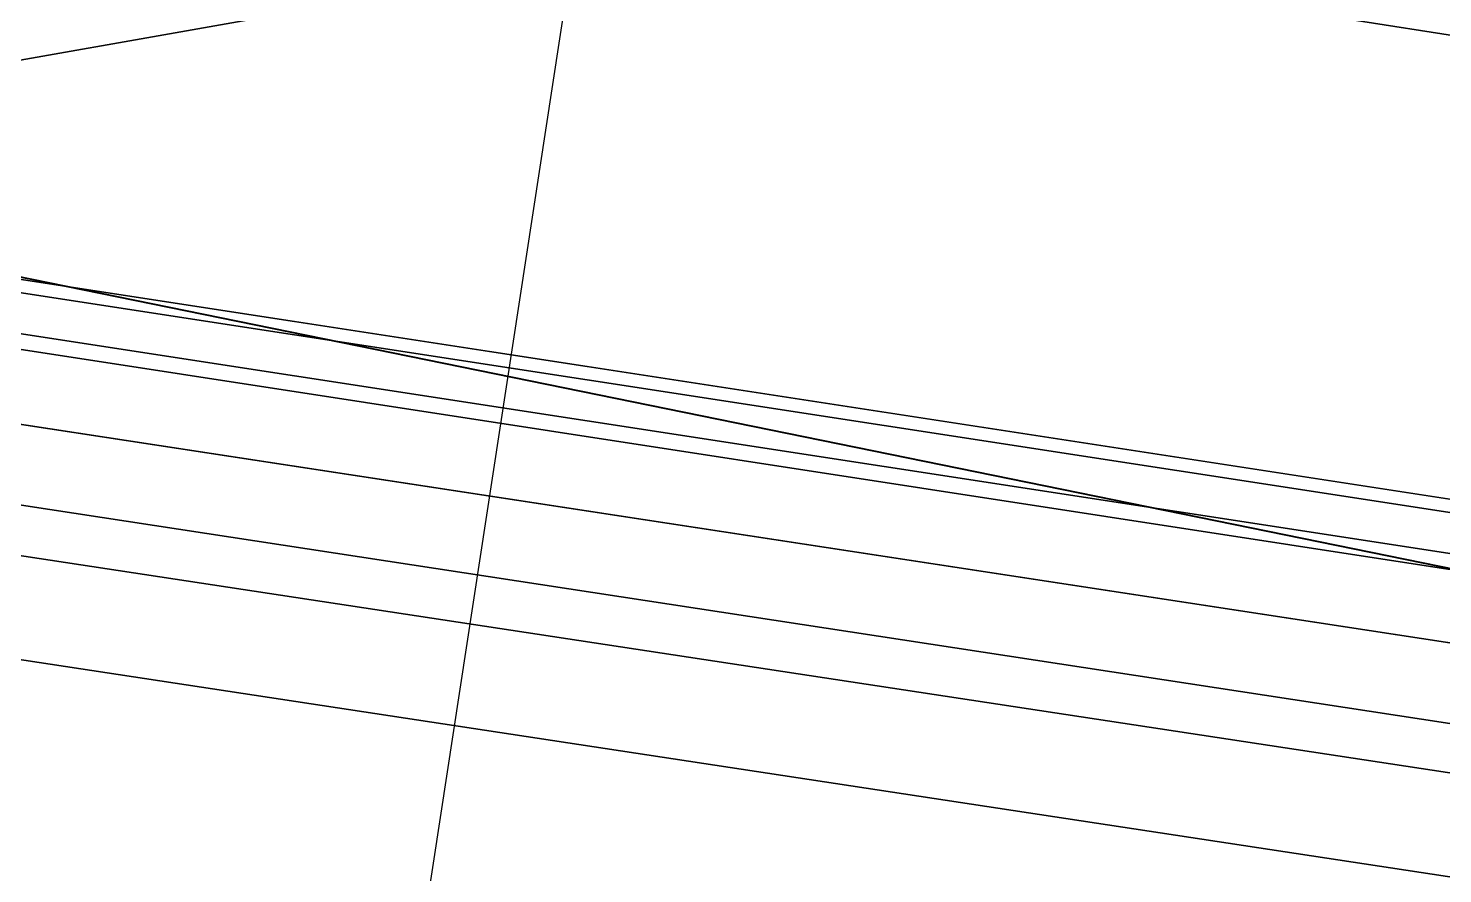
# Model space of a CAD drawing. Header units: metres. Extents: x 503497 to 504361, y 6966567 to 6966857.
# Drawn here: x 504125.6534 to 504125.8314, y 6966708.9097 to 6966709.016 of the extents above; entities that cross this region are included whole.
import ezdxf

# ---------------------------------------------------------------- set-up
doc = ezdxf.new("R2010")
doc.units = ezdxf.units.M

msp = doc.modelspace()

# ---------------------------------------------------------------- linework, layer by layer
at = {"layer": 'SHADOW_APPROVED_20260111T072000'}
for points in [[(504124.9683, 6966704.1079), (504125.9354, 6966710.4181), (504052.7616, 6966725.3221), (504051.7945, 6966719.0119), (504124.9683, 6966704.1079)], [(504170.0047, 6966700.3561), (504169.7774, 6966699.9974), (504096.6036, 6966714.9014), (504096.8309, 6966715.2601), (504170.0047, 6966700.3561)], [(504169.7774, 6966699.9974), (504169.5259, 6966699.8139), (504096.3521, 6966714.7179), (504096.6036, 6966714.9014), (504169.7774, 6966699.9974)]]:
    msp.add_lwpolyline(points, close=True, dxfattribs=at)
msp.add_lwpolyline([(504124.6436, 6966689.8311), (504125.6223, 6966696.1052), (504122.7613, 6966696.5515), (504123.3955, 6966700.6171), (504123.6735, 6966701.1907), (504124.1841, 6966701.6081), (504124.6865, 6966701.7525), (504126.4679, 6966701.5261), (504126.6349, 6966702.5968), (504125.8564, 6966702.7697), (504125.4218, 6966703.0603), (504125.0625, 6966703.6133), (504124.9683, 6966704.1079), (504125.9354, 6966710.4181), (504127.8093, 6966710.1258), (504128.3574, 6966713.6393), (504140.8554, 6966711.6898), (504140.8554, 6966711.6898), (504140.7719, 6966711.1544), (504144.1851, 6966710.622), (504144.5661, 6966713.0647), (504153.1826, 6966711.7206), (504152.9477, 6966710.2148), (504167.8718, 6966707.8869)], dxfattribs=at)
at = {"layer": 'SHADOW_APPROVED_20260114T072400'}
msp.add_lwpolyline([(504124.9683, 6966704.1079), (504125.9354, 6966710.4181), (504053.927, 6966724.0568), (504052.9599, 6966717.7466), (504124.9683, 6966704.1079)], close=True, dxfattribs=at)
msp.add_lwpolyline([(504124.6436, 6966689.8311), (504125.6223, 6966696.1052), (504122.7613, 6966696.5515), (504123.3955, 6966700.6171), (504123.6735, 6966701.1907), (504124.1841, 6966701.6081), (504124.6865, 6966701.7525), (504126.4679, 6966701.5261), (504126.6349, 6966702.5968), (504125.8564, 6966702.7697), (504125.4218, 6966703.0603), (504125.0625, 6966703.6133), (504124.9683, 6966704.1079), (504125.9354, 6966710.4181), (504127.8093, 6966710.1258), (504128.3574, 6966713.6393), (504140.8554, 6966711.6898), (504140.8554, 6966711.6898), (504140.7719, 6966711.1544), (504144.1851, 6966710.622), (504144.5661, 6966713.0647), (504153.1826, 6966711.7206), (504152.9477, 6966710.2148), (504167.8718, 6966707.8869)], dxfattribs=at)
at = {"layer": 'SHADOW_APPROVED_20260122T071500'}
msp.add_lwpolyline([(504124.9683, 6966704.1079), (504125.9354, 6966710.4181), (504043.3689, 6966725.1862), (504042.4018, 6966718.876), (504124.9683, 6966704.1079)], close=True, dxfattribs=at)
msp.add_lwpolyline([(504124.6436, 6966689.8311), (504125.6223, 6966696.1052), (504122.7613, 6966696.5515), (504123.3955, 6966700.6171), (504123.6735, 6966701.1907), (504124.1841, 6966701.6081), (504124.6865, 6966701.7525), (504126.4679, 6966701.5261), (504126.6349, 6966702.5968), (504125.8564, 6966702.7697), (504125.4218, 6966703.0603), (504125.0625, 6966703.6133), (504124.9683, 6966704.1079), (504125.9354, 6966710.4181), (504127.8093, 6966710.1258), (504128.3574, 6966713.6393), (504140.8554, 6966711.6898), (504140.8554, 6966711.6898), (504140.7719, 6966711.1544), (504144.1851, 6966710.622), (504144.5661, 6966713.0647), (504153.1826, 6966711.7206), (504152.9477, 6966710.2148), (504167.8718, 6966707.8869)], dxfattribs=at)
at = {"layer": 'SHADOW_APPROVED_20260124T072500'}
for points in [[(504124.9683, 6966704.1079), (504125.9354, 6966710.4181), (504049.6923, 6966722.1331), (504048.7252, 6966715.8229), (504124.9683, 6966704.1079)], [(504142.7149, 6966706.3611), (504141.9137, 6966701.2247), (504056.8096, 6966714.3012), (504057.6108, 6966719.4376), (504142.7149, 6966706.3611)], [(504145.7767, 6966705.8835), (504142.7149, 6966706.3611), (504057.6108, 6966719.4376), (504060.6726, 6966718.96), (504145.7767, 6966705.8835)], [(504142.7149, 6966706.3611), (504142.7149, 6966706.3611), (504057.6108, 6966719.4376), (504057.6108, 6966719.4376), (504142.7149, 6966706.3611)], [(504144.9755, 6966700.7471), (504145.7767, 6966705.8835), (504060.6726, 6966718.96), (504059.8714, 6966713.8236), (504144.9755, 6966700.7471)]]:
    msp.add_lwpolyline(points, close=True, dxfattribs=at)
msp.add_lwpolyline([(504124.6436, 6966689.8311), (504125.6223, 6966696.1052), (504122.7613, 6966696.5515), (504123.3955, 6966700.6171), (504123.6735, 6966701.1907), (504124.1841, 6966701.6081), (504124.6865, 6966701.7525), (504126.4679, 6966701.5261), (504126.6349, 6966702.5968), (504125.8564, 6966702.7697), (504125.4218, 6966703.0603), (504125.0625, 6966703.6133), (504124.9683, 6966704.1079), (504125.9354, 6966710.4181), (504127.8093, 6966710.1258), (504128.3574, 6966713.6393), (504140.8554, 6966711.6898), (504140.8554, 6966711.6898), (504140.7719, 6966711.1544), (504144.1851, 6966710.622), (504144.5661, 6966713.0647), (504153.1826, 6966711.7206), (504152.9477, 6966710.2148), (504167.8718, 6966707.8869)], dxfattribs=at)
at = {"layer": 'SHADOW_APPROVED_20260126T071100'}
msp.add_lwpolyline([(504124.9683, 6966704.1079), (504125.9354, 6966710.4181), (504037.5103, 6966725.4639), (504036.5432, 6966719.1537), (504124.9683, 6966704.1079)], close=True, dxfattribs=at)
msp.add_lwpolyline([(504124.6436, 6966689.8311), (504125.6223, 6966696.1052), (504122.7613, 6966696.5515), (504123.3955, 6966700.6171), (504123.6735, 6966701.1907), (504124.1841, 6966701.6081), (504124.6865, 6966701.7525), (504126.4679, 6966701.5261), (504126.6349, 6966702.5968), (504125.8564, 6966702.7697), (504125.4218, 6966703.0603), (504125.0625, 6966703.6133), (504124.9683, 6966704.1079), (504125.9354, 6966710.4181), (504127.8093, 6966710.1258), (504128.3574, 6966713.6393), (504140.8554, 6966711.6898), (504140.8554, 6966711.6898), (504140.7719, 6966711.1544), (504144.1851, 6966710.622), (504144.5661, 6966713.0647), (504153.1826, 6966711.7206), (504152.9477, 6966710.2148), (504167.8718, 6966707.8869)], dxfattribs=at)
at = {"layer": 'SHADOW_APPROVED_20260127T071900'}
for points in [[(504124.9683, 6966704.1079), (504125.9354, 6966710.4181), (504043.5925, 6966722.9107), (504042.6254, 6966716.6005), (504124.9683, 6966704.1079)], [(504142.7149, 6966706.3611), (504141.9137, 6966701.2247), (504050.0009, 6966715.1692), (504050.8021, 6966720.3056), (504142.7149, 6966706.3611)], [(504145.7767, 6966705.8835), (504142.7149, 6966706.3611), (504050.8021, 6966720.3056), (504053.8639, 6966719.828), (504145.7767, 6966705.8835)], [(504142.7149, 6966706.3611), (504142.7149, 6966706.3611), (504050.8021, 6966720.3056), (504050.8021, 6966720.3056), (504142.7149, 6966706.3611)], [(504144.9755, 6966700.7471), (504145.7767, 6966705.8835), (504053.8639, 6966719.828), (504053.0627, 6966714.6916), (504144.9755, 6966700.7471)]]:
    msp.add_lwpolyline(points, close=True, dxfattribs=at)
msp.add_lwpolyline([(504124.6436, 6966689.8311), (504125.6223, 6966696.1052), (504122.7613, 6966696.5515), (504123.3955, 6966700.6171), (504123.6735, 6966701.1907), (504124.1841, 6966701.6081), (504124.6865, 6966701.7525), (504126.4679, 6966701.5261), (504126.6349, 6966702.5968), (504125.8564, 6966702.7697), (504125.4218, 6966703.0603), (504125.0625, 6966703.6133), (504124.9683, 6966704.1079), (504125.9354, 6966710.4181), (504127.8093, 6966710.1258), (504128.3574, 6966713.6393), (504140.8554, 6966711.6898), (504140.8554, 6966711.6898), (504140.7719, 6966711.1544), (504144.1851, 6966710.622), (504144.5661, 6966713.0647), (504153.1826, 6966711.7206), (504152.9477, 6966710.2148), (504167.8718, 6966707.8869)], dxfattribs=at)
at = {"layer": 'SHADOW_APPROVED_20260129T071100'}
for points in [[(504124.9683, 6966704.1079), (504125.9354, 6966710.4181), (504035.4897, 6966724.6369), (504034.5226, 6966718.3267), (504124.9683, 6966704.1079)], [(504142.7149, 6966706.3611), (504141.9137, 6966701.2247), (504040.9564, 6966717.096), (504041.7576, 6966722.2324), (504142.7149, 6966706.3611)], [(504145.7767, 6966705.8835), (504142.7149, 6966706.3611), (504041.7576, 6966722.2324), (504044.8194, 6966721.7548), (504145.7767, 6966705.8835)], [(504142.7149, 6966706.3611), (504142.7149, 6966706.3611), (504041.7576, 6966722.2324), (504041.7576, 6966722.2324), (504142.7149, 6966706.3611)]]:
    msp.add_lwpolyline(points, close=True, dxfattribs=at)
msp.add_lwpolyline([(504124.6436, 6966689.8311), (504125.6223, 6966696.1052), (504122.7613, 6966696.5515), (504123.3955, 6966700.6171), (504123.6735, 6966701.1907), (504124.1841, 6966701.6081), (504124.6865, 6966701.7525), (504126.4679, 6966701.5261), (504126.6349, 6966702.5968), (504125.8564, 6966702.7697), (504125.4218, 6966703.0603), (504125.0625, 6966703.6133), (504124.9683, 6966704.1079), (504125.9354, 6966710.4181), (504127.8093, 6966710.1258), (504128.3574, 6966713.6393), (504140.8554, 6966711.6898), (504140.8554, 6966711.6898), (504140.7719, 6966711.1544), (504144.1851, 6966710.622), (504144.5661, 6966713.0647), (504153.1826, 6966711.7206), (504152.9477, 6966710.2148), (504167.8718, 6966707.8869)], dxfattribs=at)
at = {"layer": 'SHADOW_APPROVED_20260130T071100'}
for points in [[(504124.9683, 6966704.1079), (504125.9354, 6966710.4181), (504034.8035, 6966724.3323), (504033.8364, 6966718.0221), (504124.9683, 6966704.1079)], [(504142.7149, 6966706.3611), (504141.9137, 6966701.2247), (504040.1904, 6966716.756), (504040.9916, 6966721.8924), (504142.7149, 6966706.3611)], [(504145.7767, 6966705.8835), (504142.7149, 6966706.3611), (504040.9916, 6966721.8924), (504044.0534, 6966721.4148), (504145.7767, 6966705.8835)], [(504142.7149, 6966706.3611), (504142.7149, 6966706.3611), (504040.9916, 6966721.8924), (504040.9916, 6966721.8924), (504142.7149, 6966706.3611)], [(504144.9755, 6966700.7471), (504145.7767, 6966705.8835), (504044.0534, 6966721.4148), (504043.2522, 6966716.2784), (504144.9755, 6966700.7471)]]:
    msp.add_lwpolyline(points, close=True, dxfattribs=at)
msp.add_lwpolyline([(504124.6436, 6966689.8311), (504125.6223, 6966696.1052), (504122.7613, 6966696.5515), (504123.3955, 6966700.6171), (504123.6735, 6966701.1907), (504124.1841, 6966701.6081), (504124.6865, 6966701.7525), (504126.4679, 6966701.5261), (504126.6349, 6966702.5968), (504125.8564, 6966702.7697), (504125.4218, 6966703.0603), (504125.0625, 6966703.6133), (504124.9683, 6966704.1079), (504125.9354, 6966710.4181), (504127.8093, 6966710.1258), (504128.3574, 6966713.6393), (504140.8554, 6966711.6898), (504140.8554, 6966711.6898), (504140.7719, 6966711.1544), (504144.1851, 6966710.622), (504144.5661, 6966713.0647), (504153.1826, 6966711.7206), (504152.9477, 6966710.2148), (504167.8718, 6966707.8869)], dxfattribs=at)
at = {"layer": 'SHADOW_APPROVED_20260203T070000'}
for points in [[(504124.9683, 6966704.1079), (504125.9354, 6966710.4181), (504019.9112, 6966726.7195), (504018.9441, 6966720.4093), (504124.9683, 6966704.1079)], [(504142.7149, 6966706.3611), (504141.9137, 6966701.2247), (504023.5674, 6966719.4207), (504024.3686, 6966724.5571), (504142.7149, 6966706.3611)], [(504145.7767, 6966705.8835), (504142.7149, 6966706.3611), (504024.3686, 6966724.5571), (504027.4304, 6966724.0795), (504145.7767, 6966705.8835)], [(504142.7149, 6966706.3611), (504142.7149, 6966706.3611), (504024.3686, 6966724.5571), (504024.3686, 6966724.5571), (504142.7149, 6966706.3611)], [(504144.9755, 6966700.7471), (504145.7767, 6966705.8835), (504027.4304, 6966724.0795), (504026.6292, 6966718.9431), (504144.9755, 6966700.7471)]]:
    msp.add_lwpolyline(points, close=True, dxfattribs=at)
msp.add_lwpolyline([(504124.6436, 6966689.8311), (504125.6223, 6966696.1052), (504122.7613, 6966696.5515), (504123.3955, 6966700.6171), (504123.6735, 6966701.1907), (504124.1841, 6966701.6081), (504124.6865, 6966701.7525), (504126.4679, 6966701.5261), (504126.6349, 6966702.5968), (504125.8564, 6966702.7697), (504125.4218, 6966703.0603), (504125.0625, 6966703.6133), (504124.9683, 6966704.1079), (504125.9354, 6966710.4181), (504127.8093, 6966710.1258), (504128.3574, 6966713.6393), (504140.8554, 6966711.6898), (504140.8554, 6966711.6898), (504140.7719, 6966711.1544), (504144.1851, 6966710.622), (504144.5661, 6966713.0647), (504153.1826, 6966711.7206), (504152.9477, 6966710.2148), (504167.8718, 6966707.8869)], dxfattribs=at)
at = {"layer": 'SHADOW_APPROVED_20260314T074000'}
for points in [[(504128.3574, 6966713.6393), (504140.8554, 6966711.6898), (504053.1009, 6966696.2334), (504040.6029, 6966698.1829), (504128.3574, 6966713.6393)], [(504140.8554, 6966711.6898), (504140.7719, 6966711.1544), (504053.0174, 6966695.698), (504053.1009, 6966696.2334), (504140.8554, 6966711.6898)], [(504140.8554, 6966711.6898), (504140.8554, 6966711.6898), (504053.1009, 6966696.2334), (504053.1009, 6966696.2334), (504140.8554, 6966711.6898)], [(504124.9683, 6966704.1079), (504125.9354, 6966710.4181), (504038.1809, 6966694.9617), (504037.2138, 6966688.6515), (504124.9683, 6966704.1079)]]:
    msp.add_lwpolyline(points, close=True, dxfattribs=at)
msp.add_lwpolyline([(504124.6436, 6966689.8311), (504125.6223, 6966696.1052), (504122.7613, 6966696.5515), (504123.3955, 6966700.6171), (504123.6735, 6966701.1907), (504124.1841, 6966701.6081), (504124.6865, 6966701.7525), (504126.4679, 6966701.5261), (504126.6349, 6966702.5968), (504125.8564, 6966702.7697), (504125.4218, 6966703.0603), (504125.0625, 6966703.6133), (504124.9683, 6966704.1079), (504125.9354, 6966710.4181), (504127.8093, 6966710.1258), (504128.3574, 6966713.6393), (504140.8554, 6966711.6898), (504140.8554, 6966711.6898), (504140.7719, 6966711.1544), (504144.1851, 6966710.622), (504144.5661, 6966713.0647), (504153.1826, 6966711.7206), (504152.9477, 6966710.2148), (504167.8718, 6966707.8869)], dxfattribs=at)
at = {"layer": 'SHADOW_APPROVED_20260426T070000'}
msp.add_lwpolyline([(504124.6436, 6966689.8311), (504125.6223, 6966696.1052), (504122.7613, 6966696.5515), (504123.3955, 6966700.6171), (504123.6735, 6966701.1907), (504124.1841, 6966701.6081), (504124.6865, 6966701.7525), (504126.4679, 6966701.5261), (504126.6349, 6966702.5968), (504125.8564, 6966702.7697), (504125.4218, 6966703.0603), (504125.0625, 6966703.6133), (504124.9683, 6966704.1079), (504125.9354, 6966710.4181), (504127.8093, 6966710.1258), (504128.3574, 6966713.6393), (504140.8554, 6966711.6898), (504140.8554, 6966711.6898), (504140.7719, 6966711.1544), (504144.1851, 6966710.622), (504144.5661, 6966713.0647), (504153.1826, 6966711.7206), (504152.9477, 6966710.2148), (504167.8718, 6966707.8869)], dxfattribs=at)
msp.add_lwpolyline([(504124.9683, 6966704.1079), (504125.9354, 6966710.4181), (503908.8078, 6966628.3563), (503907.8407, 6966622.0461), (504124.9683, 6966704.1079)], close=True, dxfattribs=at)
at = {"layer": 'SHADOW_APPROVED_20260621T090000'}
msp.add_lwpolyline([(504124.6436, 6966689.8311), (504125.6223, 6966696.1052), (504122.7613, 6966696.5515), (504123.3955, 6966700.6171), (504123.6735, 6966701.1907), (504124.1841, 6966701.6081), (504124.6865, 6966701.7525), (504126.4679, 6966701.5261), (504126.6349, 6966702.5968), (504125.8564, 6966702.7697), (504125.4218, 6966703.0603), (504125.0625, 6966703.6133), (504124.9683, 6966704.1079), (504125.9354, 6966710.4181), (504127.8093, 6966710.1258), (504128.3574, 6966713.6393), (504140.8554, 6966711.6898), (504140.8554, 6966711.6898), (504140.7719, 6966711.1544), (504144.1851, 6966710.622), (504144.5661, 6966713.0647), (504153.1826, 6966711.7206), (504152.9477, 6966710.2148), (504167.8718, 6966707.8869)], dxfattribs=at)
msp.add_lwpolyline([(504124.9683, 6966704.1079), (504125.9354, 6966710.4181), (504067.4191, 6966647.4865), (504066.452, 6966641.1763), (504124.9683, 6966704.1079)], close=True, dxfattribs=at)
at = {"layer": 'SHADOW_APPROVED_20260621T120000'}
msp.add_lwpolyline([(504124.6436, 6966689.8311), (504125.6223, 6966696.1052), (504122.7613, 6966696.5515), (504123.3955, 6966700.6171), (504123.6735, 6966701.1907), (504124.1841, 6966701.6081), (504124.6865, 6966701.7525), (504126.4679, 6966701.5261), (504126.6349, 6966702.5968), (504125.8564, 6966702.7697), (504125.4218, 6966703.0603), (504125.0625, 6966703.6133), (504124.9683, 6966704.1079), (504125.9354, 6966710.4181), (504127.8093, 6966710.1258), (504128.3574, 6966713.6393), (504140.8554, 6966711.6898), (504140.8554, 6966711.6898), (504140.7719, 6966711.1544), (504144.1851, 6966710.622), (504144.5661, 6966713.0647), (504153.1826, 6966711.7206), (504152.9477, 6966710.2148), (504167.8718, 6966707.8869)], dxfattribs=at)
msp.add_lwpolyline([(504124.9683, 6966704.1079), (504125.9354, 6966710.4181), (504128.5564, 6966661.7453), (504127.5893, 6966655.4351), (504124.9683, 6966704.1079)], close=True, dxfattribs=at)
at = {"layer": 'SHADOW_APPROVED_20260621T140000'}
msp.add_lwpolyline([(504124.6436, 6966689.8311), (504125.6223, 6966696.1052), (504122.7613, 6966696.5515), (504123.3955, 6966700.6171), (504123.6735, 6966701.1907), (504124.1841, 6966701.6081), (504124.6865, 6966701.7525), (504126.4679, 6966701.5261), (504126.6349, 6966702.5968), (504125.8564, 6966702.7697), (504125.4218, 6966703.0603), (504125.0625, 6966703.6133), (504124.9683, 6966704.1079), (504125.9354, 6966710.4181), (504127.8093, 6966710.1258), (504128.3574, 6966713.6393), (504140.8554, 6966711.6898), (504140.8554, 6966711.6898), (504140.7719, 6966711.1544), (504144.1851, 6966710.622), (504144.5661, 6966713.0647), (504153.1826, 6966711.7206), (504152.9477, 6966710.2148), (504167.8718, 6966707.8869)], dxfattribs=at)
msp.add_lwpolyline([(504124.9683, 6966704.1079), (504125.9354, 6966710.4181), (504164.8451, 6966654.6121), (504163.878, 6966648.3019), (504124.9683, 6966704.1079)], close=True, dxfattribs=at)
at = {"layer": 'SHADOW_APPROVED_20260621T150000'}
msp.add_lwpolyline([(504124.6436, 6966689.8311), (504125.6223, 6966696.1052), (504122.7613, 6966696.5515), (504123.3955, 6966700.6171), (504123.6735, 6966701.1907), (504124.1841, 6966701.6081), (504124.6865, 6966701.7525), (504126.4679, 6966701.5261), (504126.6349, 6966702.5968), (504125.8564, 6966702.7697), (504125.4218, 6966703.0603), (504125.0625, 6966703.6133), (504124.9683, 6966704.1079), (504125.9354, 6966710.4181), (504127.8093, 6966710.1258), (504128.3574, 6966713.6393), (504140.8554, 6966711.6898), (504140.8554, 6966711.6898), (504140.7719, 6966711.1544), (504144.1851, 6966710.622), (504144.5661, 6966713.0647), (504153.1826, 6966711.7206), (504152.9477, 6966710.2148), (504167.8718, 6966707.8869)], dxfattribs=at)
msp.add_lwpolyline([(504124.9683, 6966704.1079), (504125.9354, 6966710.4181), (504199.2155, 6966641.4153), (504198.2484, 6966635.1051), (504124.9683, 6966704.1079)], close=True, dxfattribs=at)
at = {"layer": 'SHADOW_APPROVED_20260621T160000'}
msp.add_lwpolyline([(504124.6436, 6966689.8311), (504125.6223, 6966696.1052), (504122.7613, 6966696.5515), (504123.3955, 6966700.6171), (504123.6735, 6966701.1907), (504124.1841, 6966701.6081), (504124.6865, 6966701.7525), (504126.4679, 6966701.5261), (504126.6349, 6966702.5968), (504125.8564, 6966702.7697), (504125.4218, 6966703.0603), (504125.0625, 6966703.6133), (504124.9683, 6966704.1079), (504125.9354, 6966710.4181), (504127.8093, 6966710.1258), (504128.3574, 6966713.6393), (504140.8554, 6966711.6898), (504140.8554, 6966711.6898), (504140.7719, 6966711.1544), (504144.1851, 6966710.622), (504144.5661, 6966713.0647), (504153.1826, 6966711.7206), (504152.9477, 6966710.2148), (504167.8718, 6966707.8869)], dxfattribs=at)
msp.add_lwpolyline([(504124.9683, 6966704.1079), (504125.9354, 6966710.4181), (504294.1916, 6966597.3183), (504293.2245, 6966591.0081), (504124.9683, 6966704.1079)], close=True, dxfattribs=at)
at = {"layer": 'SHADOW_APPROVED_20261019T053000'}
msp.add_lwpolyline([(504124.9683, 6966704.1079), (504125.9354, 6966710.4181), (503549.1797, 6966802.5509), (503548.2126, 6966796.2407), (504124.9683, 6966704.1079)], close=True, dxfattribs=at)
msp.add_lwpolyline([(504124.6436, 6966689.8311), (504125.6223, 6966696.1052), (504122.7613, 6966696.5515), (504123.3955, 6966700.6171), (504123.6735, 6966701.1907), (504124.1841, 6966701.6081), (504124.6865, 6966701.7525), (504126.4679, 6966701.5261), (504126.6349, 6966702.5968), (504125.8564, 6966702.7697), (504125.4218, 6966703.0603), (504125.0625, 6966703.6133), (504124.9683, 6966704.1079), (504125.9354, 6966710.4181), (504127.8093, 6966710.1258), (504128.3574, 6966713.6393), (504140.8554, 6966711.6898), (504140.8554, 6966711.6898), (504140.7719, 6966711.1544), (504144.1851, 6966710.622), (504144.5661, 6966713.0647), (504153.1826, 6966711.7206), (504152.9477, 6966710.2148), (504167.8718, 6966707.8869)], dxfattribs=at)
at = {"layer": 'SHADOW_APPROVED_20261112T063500'}
msp.add_lwpolyline([(504124.9683, 6966704.1079), (504125.9354, 6966710.4181), (504027.6571, 6966726.3723), (504026.69, 6966720.0621), (504124.9683, 6966704.1079)], close=True, dxfattribs=at)
msp.add_lwpolyline([(504124.6436, 6966689.8311), (504125.6223, 6966696.1052), (504122.7613, 6966696.5515), (504123.3955, 6966700.6171), (504123.6735, 6966701.1907), (504124.1841, 6966701.6081), (504124.6865, 6966701.7525), (504126.4679, 6966701.5261), (504126.6349, 6966702.5968), (504125.8564, 6966702.7697), (504125.4218, 6966703.0603), (504125.0625, 6966703.6133), (504124.9683, 6966704.1079), (504125.9354, 6966710.4181), (504127.8093, 6966710.1258), (504128.3574, 6966713.6393), (504140.8554, 6966711.6898), (504140.8554, 6966711.6898), (504140.7719, 6966711.1544), (504144.1851, 6966710.622), (504144.5661, 6966713.0647), (504153.1826, 6966711.7206), (504152.9477, 6966710.2148), (504167.8718, 6966707.8869)], dxfattribs=at)
at = {"layer": 'SHADOW_APPROVED_20261113T063500'}
msp.add_lwpolyline([(504124.9683, 6966704.1079), (504125.9354, 6966710.4181), (504028.1253, 6966726.7878), (504027.1582, 6966720.4776), (504124.9683, 6966704.1079)], close=True, dxfattribs=at)
msp.add_lwpolyline([(504124.6436, 6966689.8311), (504125.6223, 6966696.1052), (504122.7613, 6966696.5515), (504123.3955, 6966700.6171), (504123.6735, 6966701.1907), (504124.1841, 6966701.6081), (504124.6865, 6966701.7525), (504126.4679, 6966701.5261), (504126.6349, 6966702.5968), (504125.8564, 6966702.7697), (504125.4218, 6966703.0603), (504125.0625, 6966703.6133), (504124.9683, 6966704.1079), (504125.9354, 6966710.4181), (504127.8093, 6966710.1258), (504128.3574, 6966713.6393), (504140.8554, 6966711.6898), (504140.8554, 6966711.6898), (504140.7719, 6966711.1544), (504144.1851, 6966710.622), (504144.5661, 6966713.0647), (504153.1826, 6966711.7206), (504152.9477, 6966710.2148), (504167.8718, 6966707.8869)], dxfattribs=at)
at = {"layer": 'SHADOW_APPROVED_20261122T065200'}
msp.add_lwpolyline([(504124.9683, 6966704.1079), (504125.9354, 6966710.4181), (504045.7713, 6966724.8689), (504044.8042, 6966718.5587), (504124.9683, 6966704.1079)], close=True, dxfattribs=at)
msp.add_lwpolyline([(504124.6436, 6966689.8311), (504125.6223, 6966696.1052), (504122.7613, 6966696.5515), (504123.3955, 6966700.6171), (504123.6735, 6966701.1907), (504124.1841, 6966701.6081), (504124.6865, 6966701.7525), (504126.4679, 6966701.5261), (504126.6349, 6966702.5968), (504125.8564, 6966702.7697), (504125.4218, 6966703.0603), (504125.0625, 6966703.6133), (504124.9683, 6966704.1079), (504125.9354, 6966710.4181), (504127.8093, 6966710.1258), (504128.3574, 6966713.6393), (504140.8554, 6966711.6898), (504140.8554, 6966711.6898), (504140.7719, 6966711.1544), (504144.1851, 6966710.622), (504144.5661, 6966713.0647), (504153.1826, 6966711.7206), (504152.9477, 6966710.2148), (504167.8718, 6966707.8869)], dxfattribs=at)
at = {"layer": 'SHADOW_APPROVED_20261123T070300'}
msp.add_lwpolyline([(504124.9683, 6966704.1079), (504125.9354, 6966710.4181), (504053.5385, 6966722.4246), (504052.5714, 6966716.1144), (504124.9683, 6966704.1079)], close=True, dxfattribs=at)
msp.add_lwpolyline([(504124.6436, 6966689.8311), (504125.6223, 6966696.1052), (504122.7613, 6966696.5515), (504123.3955, 6966700.6171), (504123.6735, 6966701.1907), (504124.1841, 6966701.6081), (504124.6865, 6966701.7525), (504126.4679, 6966701.5261), (504126.6349, 6966702.5968), (504125.8564, 6966702.7697), (504125.4218, 6966703.0603), (504125.0625, 6966703.6133), (504124.9683, 6966704.1079), (504125.9354, 6966710.4181), (504127.8093, 6966710.1258), (504128.3574, 6966713.6393), (504140.8554, 6966711.6898), (504140.8554, 6966711.6898), (504140.7719, 6966711.1544), (504144.1851, 6966710.622), (504144.5661, 6966713.0647), (504153.1826, 6966711.7206), (504152.9477, 6966710.2148), (504167.8718, 6966707.8869)], dxfattribs=at)
at = {"layer": 'SHADOW_APPROVED_20261221T090000'}
msp.add_lwpolyline([(504124.6436, 6966689.8311), (504125.6223, 6966696.1052), (504122.7613, 6966696.5515), (504123.3955, 6966700.6171), (504123.6735, 6966701.1907), (504124.1841, 6966701.6081), (504124.6865, 6966701.7525), (504126.4679, 6966701.5261), (504126.6349, 6966702.5968), (504125.8564, 6966702.7697), (504125.4218, 6966703.0603), (504125.0625, 6966703.6133), (504124.9683, 6966704.1079), (504125.9354, 6966710.4181), (504127.8093, 6966710.1258), (504128.3574, 6966713.6393), (504140.8554, 6966711.6898), (504140.8554, 6966711.6898), (504140.7719, 6966711.1544), (504144.1851, 6966710.622), (504144.5661, 6966713.0647), (504153.1826, 6966711.7206), (504152.9477, 6966710.2148), (504167.8718, 6966707.8869)], dxfattribs=at)
msp.add_lwpolyline([(504124.9683, 6966704.1079), (504125.9354, 6966710.4181), (504095.6807, 6966712.2175), (504094.7136, 6966705.9073), (504124.9683, 6966704.1079)], close=True, dxfattribs=at)
at = {"layer": 'SHADOW_APPROVED_20261221T120000'}
msp.add_lwpolyline([(504124.6436, 6966689.8311), (504125.6223, 6966696.1052), (504122.7613, 6966696.5515), (504123.3955, 6966700.6171), (504123.6735, 6966701.1907), (504124.1841, 6966701.6081), (504124.6865, 6966701.7525), (504126.4679, 6966701.5261), (504126.6349, 6966702.5968), (504125.8564, 6966702.7697), (504125.4218, 6966703.0603), (504125.0625, 6966703.6133), (504124.9683, 6966704.1079), (504125.9354, 6966710.4181), (504127.8093, 6966710.1258), (504128.3574, 6966713.6393), (504140.8554, 6966711.6898), (504140.8554, 6966711.6898), (504140.7719, 6966711.1544), (504144.1851, 6966710.622), (504144.5661, 6966713.0647), (504153.1826, 6966711.7206), (504152.9477, 6966710.2148), (504167.8718, 6966707.8869)], dxfattribs=at)
msp.add_lwpolyline([(504124.9683, 6966704.1079), (504125.9354, 6966710.4181), (504128.2079, 6966707.6873), (504127.2408, 6966701.3771), (504124.9683, 6966704.1079)], close=True, dxfattribs=at)
at = {"layer": 'SHADOW_APPROVED_20261221T150000'}
msp.add_lwpolyline([(504124.9683, 6966704.1079), (504125.9354, 6966710.4181), (504163.6293, 6966714.4384), (504162.6622, 6966708.1282), (504124.9683, 6966704.1079)], close=True, dxfattribs=at)
msp.add_lwpolyline([(504124.6436, 6966689.8311), (504125.6223, 6966696.1052), (504122.7613, 6966696.5515), (504123.3955, 6966700.6171), (504123.6735, 6966701.1907), (504124.1841, 6966701.6081), (504124.6865, 6966701.7525), (504126.4679, 6966701.5261), (504126.6349, 6966702.5968), (504125.8564, 6966702.7697), (504125.4218, 6966703.0603), (504125.0625, 6966703.6133), (504124.9683, 6966704.1079), (504125.9354, 6966710.4181), (504127.8093, 6966710.1258), (504128.3574, 6966713.6393), (504140.8554, 6966711.6898), (504140.8554, 6966711.6898), (504140.7719, 6966711.1544), (504144.1851, 6966710.622), (504144.5661, 6966713.0647), (504153.1826, 6966711.7206), (504152.9477, 6966710.2148), (504167.8718, 6966707.8869)], dxfattribs=at)
at = {"layer": 'SHADOW_APPROVED_20261221T160000'}
msp.add_lwpolyline([(504124.9683, 6966704.1079), (504125.9354, 6966710.4181), (504185.4972, 6966722.3699), (504184.5301, 6966716.0597), (504124.9683, 6966704.1079)], close=True, dxfattribs=at)
msp.add_lwpolyline([(504124.6436, 6966689.8311), (504125.6223, 6966696.1052), (504122.7613, 6966696.5515), (504123.3955, 6966700.6171), (504123.6735, 6966701.1907), (504124.1841, 6966701.6081), (504124.6865, 6966701.7525), (504126.4679, 6966701.5261), (504126.6349, 6966702.5968), (504125.8564, 6966702.7697), (504125.4218, 6966703.0603), (504125.0625, 6966703.6133), (504124.9683, 6966704.1079), (504125.9354, 6966710.4181), (504127.8093, 6966710.1258), (504128.3574, 6966713.6393), (504140.8554, 6966711.6898), (504140.8554, 6966711.6898), (504140.7719, 6966711.1544), (504144.1851, 6966710.622), (504144.5661, 6966713.0647), (504153.1826, 6966711.7206), (504152.9477, 6966710.2148), (504167.8718, 6966707.8869)], dxfattribs=at)
at = {"layer": 'SHADOW_APPROVED_20261221T170000'}
msp.add_lwpolyline([(504124.9683, 6966704.1079), (504125.9354, 6966710.4181), (504229.1353, 6966741.3057), (504228.1682, 6966734.9955), (504124.9683, 6966704.1079)], close=True, dxfattribs=at)
msp.add_lwpolyline([(504124.6436, 6966689.8311), (504125.6223, 6966696.1052), (504122.7613, 6966696.5515), (504123.3955, 6966700.6171), (504123.6735, 6966701.1907), (504124.1841, 6966701.6081), (504124.6865, 6966701.7525), (504126.4679, 6966701.5261), (504126.6349, 6966702.5968), (504125.8564, 6966702.7697), (504125.4218, 6966703.0603), (504125.0625, 6966703.6133), (504124.9683, 6966704.1079), (504125.9354, 6966710.4181), (504127.8093, 6966710.1258), (504128.3574, 6966713.6393), (504140.8554, 6966711.6898), (504140.8554, 6966711.6898), (504140.7719, 6966711.1544), (504144.1851, 6966710.622), (504144.5661, 6966713.0647), (504153.1826, 6966711.7206), (504152.9477, 6966710.2148), (504167.8718, 6966707.8869)], dxfattribs=at)
at = {"layer": 'SHADOW_COMPARATOR_RL48_20260111T072000'}
for points in [[(504124.9683, 6966704.1079), (504125.9354, 6966710.4181), (504080.3081, 6966719.7115), (504079.341, 6966713.4013), (504124.9683, 6966704.1079)], [(504170.0047, 6966700.3561), (504169.7774, 6966699.9974), (504124.1501, 6966709.2908), (504124.3774, 6966709.6495), (504170.0047, 6966700.3561)], [(504169.7774, 6966699.9974), (504169.5259, 6966699.8139), (504123.8986, 6966709.1073), (504124.1501, 6966709.2908), (504169.7774, 6966699.9974)]]:
    msp.add_lwpolyline(points, close=True, dxfattribs=at)
msp.add_lwpolyline([(504124.6436, 6966689.8311), (504125.6223, 6966696.1052), (504122.7613, 6966696.5515), (504123.3955, 6966700.6171), (504123.6735, 6966701.1907), (504124.1841, 6966701.6081), (504124.6865, 6966701.7525), (504126.4679, 6966701.5261), (504126.6349, 6966702.5968), (504125.8564, 6966702.7697), (504125.4218, 6966703.0603), (504125.0625, 6966703.6133), (504124.9683, 6966704.1079), (504125.9354, 6966710.4181), (504127.8093, 6966710.1258), (504128.3574, 6966713.6393), (504140.8554, 6966711.6898), (504140.8554, 6966711.6898), (504140.7719, 6966711.1544), (504144.1851, 6966710.622), (504144.5661, 6966713.0647), (504153.1826, 6966711.7206), (504152.9477, 6966710.2148), (504167.8718, 6966707.8869)], dxfattribs=at)
at = {"layer": 'SHADOW_COMPARATOR_RL48_20260114T072400'}
msp.add_lwpolyline([(504124.9683, 6966704.1079), (504125.9354, 6966710.4181), (504081.0348, 6966718.9225), (504080.0677, 6966712.6123), (504124.9683, 6966704.1079)], close=True, dxfattribs=at)
msp.add_lwpolyline([(504124.6436, 6966689.8311), (504125.6223, 6966696.1052), (504122.7613, 6966696.5515), (504123.3955, 6966700.6171), (504123.6735, 6966701.1907), (504124.1841, 6966701.6081), (504124.6865, 6966701.7525), (504126.4679, 6966701.5261), (504126.6349, 6966702.5968), (504125.8564, 6966702.7697), (504125.4218, 6966703.0603), (504125.0625, 6966703.6133), (504124.9683, 6966704.1079), (504125.9354, 6966710.4181), (504127.8093, 6966710.1258), (504128.3574, 6966713.6393), (504140.8554, 6966711.6898), (504140.8554, 6966711.6898), (504140.7719, 6966711.1544), (504144.1851, 6966710.622), (504144.5661, 6966713.0647), (504153.1826, 6966711.7206), (504152.9477, 6966710.2148), (504167.8718, 6966707.8869)], dxfattribs=at)
at = {"layer": 'SHADOW_COMPARATOR_RL48_20260122T071500'}
msp.add_lwpolyline([(504124.9683, 6966704.1079), (504125.9354, 6966710.4181), (504074.4513, 6966719.6267), (504073.4842, 6966713.3165), (504124.9683, 6966704.1079)], close=True, dxfattribs=at)
msp.add_lwpolyline([(504124.6436, 6966689.8311), (504125.6223, 6966696.1052), (504122.7613, 6966696.5515), (504123.3955, 6966700.6171), (504123.6735, 6966701.1907), (504124.1841, 6966701.6081), (504124.6865, 6966701.7525), (504126.4679, 6966701.5261), (504126.6349, 6966702.5968), (504125.8564, 6966702.7697), (504125.4218, 6966703.0603), (504125.0625, 6966703.6133), (504124.9683, 6966704.1079), (504125.9354, 6966710.4181), (504127.8093, 6966710.1258), (504128.3574, 6966713.6393), (504140.8554, 6966711.6898), (504140.8554, 6966711.6898), (504140.7719, 6966711.1544), (504144.1851, 6966710.622), (504144.5661, 6966713.0647), (504153.1826, 6966711.7206), (504152.9477, 6966710.2148), (504167.8718, 6966707.8869)], dxfattribs=at)
at = {"layer": 'SHADOW_COMPARATOR_RL48_20260124T072500'}
msp.add_lwpolyline([(504124.9683, 6966704.1079), (504125.9354, 6966710.4181), (504078.3942, 6966717.723), (504077.4271, 6966711.4128), (504124.9683, 6966704.1079)], close=True, dxfattribs=at)
msp.add_lwpolyline([(504124.6436, 6966689.8311), (504125.6223, 6966696.1052), (504122.7613, 6966696.5515), (504123.3955, 6966700.6171), (504123.6735, 6966701.1907), (504124.1841, 6966701.6081), (504124.6865, 6966701.7525), (504126.4679, 6966701.5261), (504126.6349, 6966702.5968), (504125.8564, 6966702.7697), (504125.4218, 6966703.0603), (504125.0625, 6966703.6133), (504124.9683, 6966704.1079), (504125.9354, 6966710.4181), (504127.8093, 6966710.1258), (504128.3574, 6966713.6393), (504140.8554, 6966711.6898), (504140.8554, 6966711.6898), (504140.7719, 6966711.1544), (504144.1851, 6966710.622), (504144.5661, 6966713.0647), (504153.1826, 6966711.7206), (504152.9477, 6966710.2148), (504167.8718, 6966707.8869)], dxfattribs=at)
at = {"layer": 'SHADOW_COMPARATOR_RL48_20260126T071100'}
msp.add_lwpolyline([(504124.9683, 6966704.1079), (504125.9354, 6966710.4181), (504070.7982, 6966719.7999), (504069.8311, 6966713.4897), (504124.9683, 6966704.1079)], close=True, dxfattribs=at)
msp.add_lwpolyline([(504124.6436, 6966689.8311), (504125.6223, 6966696.1052), (504122.7613, 6966696.5515), (504123.3955, 6966700.6171), (504123.6735, 6966701.1907), (504124.1841, 6966701.6081), (504124.6865, 6966701.7525), (504126.4679, 6966701.5261), (504126.6349, 6966702.5968), (504125.8564, 6966702.7697), (504125.4218, 6966703.0603), (504125.0625, 6966703.6133), (504124.9683, 6966704.1079), (504125.9354, 6966710.4181), (504127.8093, 6966710.1258), (504128.3574, 6966713.6393), (504140.8554, 6966711.6898), (504140.8554, 6966711.6898), (504140.7719, 6966711.1544), (504144.1851, 6966710.622), (504144.5661, 6966713.0647), (504153.1826, 6966711.7206), (504152.9477, 6966710.2148), (504167.8718, 6966707.8869)], dxfattribs=at)
at = {"layer": 'SHADOW_COMPARATOR_RL48_20260127T071900'}
msp.add_lwpolyline([(504124.9683, 6966704.1079), (504125.9354, 6966710.4181), (504074.5907, 6966718.2078), (504073.6236, 6966711.8976), (504124.9683, 6966704.1079)], close=True, dxfattribs=at)
msp.add_lwpolyline([(504124.6436, 6966689.8311), (504125.6223, 6966696.1052), (504122.7613, 6966696.5515), (504123.3955, 6966700.6171), (504123.6735, 6966701.1907), (504124.1841, 6966701.6081), (504124.6865, 6966701.7525), (504126.4679, 6966701.5261), (504126.6349, 6966702.5968), (504125.8564, 6966702.7697), (504125.4218, 6966703.0603), (504125.0625, 6966703.6133), (504124.9683, 6966704.1079), (504125.9354, 6966710.4181), (504127.8093, 6966710.1258), (504128.3574, 6966713.6393), (504140.8554, 6966711.6898), (504140.8554, 6966711.6898), (504140.7719, 6966711.1544), (504144.1851, 6966710.622), (504144.5661, 6966713.0647), (504153.1826, 6966711.7206), (504152.9477, 6966710.2148), (504167.8718, 6966707.8869)], dxfattribs=at)
at = {"layer": 'SHADOW_COMPARATOR_RL48_20260129T071100'}
msp.add_lwpolyline([(504124.9683, 6966704.1079), (504125.9354, 6966710.4181), (504069.5382, 6966719.2842), (504068.5711, 6966712.974), (504124.9683, 6966704.1079)], close=True, dxfattribs=at)
msp.add_lwpolyline([(504124.6436, 6966689.8311), (504125.6223, 6966696.1052), (504122.7613, 6966696.5515), (504123.3955, 6966700.6171), (504123.6735, 6966701.1907), (504124.1841, 6966701.6081), (504124.6865, 6966701.7525), (504126.4679, 6966701.5261), (504126.6349, 6966702.5968), (504125.8564, 6966702.7697), (504125.4218, 6966703.0603), (504125.0625, 6966703.6133), (504124.9683, 6966704.1079), (504125.9354, 6966710.4181), (504127.8093, 6966710.1258), (504128.3574, 6966713.6393), (504140.8554, 6966711.6898), (504140.8554, 6966711.6898), (504140.7719, 6966711.1544), (504144.1851, 6966710.622), (504144.5661, 6966713.0647), (504153.1826, 6966711.7206), (504152.9477, 6966710.2148), (504167.8718, 6966707.8869)], dxfattribs=at)
at = {"layer": 'SHADOW_COMPARATOR_RL48_20260130T071100'}
msp.add_lwpolyline([(504124.9683, 6966704.1079), (504125.9354, 6966710.4181), (504069.1103, 6966719.0943), (504068.1432, 6966712.7841), (504124.9683, 6966704.1079)], close=True, dxfattribs=at)
msp.add_lwpolyline([(504124.6436, 6966689.8311), (504125.6223, 6966696.1052), (504122.7613, 6966696.5515), (504123.3955, 6966700.6171), (504123.6735, 6966701.1907), (504124.1841, 6966701.6081), (504124.6865, 6966701.7525), (504126.4679, 6966701.5261), (504126.6349, 6966702.5968), (504125.8564, 6966702.7697), (504125.4218, 6966703.0603), (504125.0625, 6966703.6133), (504124.9683, 6966704.1079), (504125.9354, 6966710.4181), (504127.8093, 6966710.1258), (504128.3574, 6966713.6393), (504140.8554, 6966711.6898), (504140.8554, 6966711.6898), (504140.7719, 6966711.1544), (504144.1851, 6966710.622), (504144.5661, 6966713.0647), (504153.1826, 6966711.7206), (504152.9477, 6966710.2148), (504167.8718, 6966707.8869)], dxfattribs=at)
at = {"layer": 'SHADOW_COMPARATOR_RL48_20260203T070000'}
msp.add_lwpolyline([(504124.9683, 6966704.1079), (504125.9354, 6966710.4181), (504059.8243, 6966720.5828), (504058.8572, 6966714.2726), (504124.9683, 6966704.1079)], close=True, dxfattribs=at)
msp.add_lwpolyline([(504124.6436, 6966689.8311), (504125.6223, 6966696.1052), (504122.7613, 6966696.5515), (504123.3955, 6966700.6171), (504123.6735, 6966701.1907), (504124.1841, 6966701.6081), (504124.6865, 6966701.7525), (504126.4679, 6966701.5261), (504126.6349, 6966702.5968), (504125.8564, 6966702.7697), (504125.4218, 6966703.0603), (504125.0625, 6966703.6133), (504124.9683, 6966704.1079), (504125.9354, 6966710.4181), (504127.8093, 6966710.1258), (504128.3574, 6966713.6393), (504140.8554, 6966711.6898), (504140.8554, 6966711.6898), (504140.7719, 6966711.1544), (504144.1851, 6966710.622), (504144.5661, 6966713.0647), (504153.1826, 6966711.7206), (504152.9477, 6966710.2148), (504167.8718, 6966707.8869)], dxfattribs=at)
at = {"layer": 'SHADOW_COMPARATOR_RL48_20260314T074000'}
for points in [[(504128.3574, 6966713.6393), (504140.8554, 6966711.6898), (504086.1363, 6966702.052), (504073.6383, 6966704.0015), (504128.3574, 6966713.6393)], [(504140.8554, 6966711.6898), (504140.7719, 6966711.1544), (504086.0528, 6966701.5166), (504086.1363, 6966702.052), (504140.8554, 6966711.6898)], [(504140.8554, 6966711.6898), (504140.8554, 6966711.6898), (504086.1363, 6966702.052), (504086.1363, 6966702.052), (504140.8554, 6966711.6898)], [(504124.9683, 6966704.1079), (504125.9354, 6966710.4181), (504071.2163, 6966700.7803), (504070.2492, 6966694.4701), (504124.9683, 6966704.1079)]]:
    msp.add_lwpolyline(points, close=True, dxfattribs=at)
msp.add_lwpolyline([(504124.6436, 6966689.8311), (504125.6223, 6966696.1052), (504122.7613, 6966696.5515), (504123.3955, 6966700.6171), (504123.6735, 6966701.1907), (504124.1841, 6966701.6081), (504124.6865, 6966701.7525), (504126.4679, 6966701.5261), (504126.6349, 6966702.5968), (504125.8564, 6966702.7697), (504125.4218, 6966703.0603), (504125.0625, 6966703.6133), (504124.9683, 6966704.1079), (504125.9354, 6966710.4181), (504127.8093, 6966710.1258), (504128.3574, 6966713.6393), (504140.8554, 6966711.6898), (504140.8554, 6966711.6898), (504140.7719, 6966711.1544), (504144.1851, 6966710.622), (504144.5661, 6966713.0647), (504153.1826, 6966711.7206), (504152.9477, 6966710.2148), (504167.8718, 6966707.8869)], dxfattribs=at)
at = {"layer": 'SHADOW_COMPARATOR_RL48_20260426T070000'}
msp.add_lwpolyline([(504124.6436, 6966689.8311), (504125.6223, 6966696.1052), (504122.7613, 6966696.5515), (504123.3955, 6966700.6171), (504123.6735, 6966701.1907), (504124.1841, 6966701.6081), (504124.6865, 6966701.7525), (504126.4679, 6966701.5261), (504126.6349, 6966702.5968), (504125.8564, 6966702.7697), (504125.4218, 6966703.0603), (504125.0625, 6966703.6133), (504124.9683, 6966704.1079), (504125.9354, 6966710.4181), (504127.8093, 6966710.1258), (504128.3574, 6966713.6393), (504140.8554, 6966711.6898), (504140.8554, 6966711.6898), (504140.7719, 6966711.1544), (504144.1851, 6966710.622), (504144.5661, 6966713.0647), (504153.1826, 6966711.7206), (504152.9477, 6966710.2148), (504167.8718, 6966707.8869)], dxfattribs=at)
msp.add_lwpolyline([(504124.9683, 6966704.1079), (504125.9354, 6966710.4181), (503990.5461, 6966659.2487), (503989.579, 6966652.9385), (504124.9683, 6966704.1079)], close=True, dxfattribs=at)
at = {"layer": 'SHADOW_COMPARATOR_RL48_20260621T090000'}
msp.add_lwpolyline([(504124.6436, 6966689.8311), (504125.6223, 6966696.1052), (504122.7613, 6966696.5515), (504123.3955, 6966700.6171), (504123.6735, 6966701.1907), (504124.1841, 6966701.6081), (504124.6865, 6966701.7525), (504126.4679, 6966701.5261), (504126.6349, 6966702.5968), (504125.8564, 6966702.7697), (504125.4218, 6966703.0603), (504125.0625, 6966703.6133), (504124.9683, 6966704.1079), (504125.9354, 6966710.4181), (504127.8093, 6966710.1258), (504128.3574, 6966713.6393), (504140.8554, 6966711.6898), (504140.8554, 6966711.6898), (504140.7719, 6966711.1544), (504144.1851, 6966710.622), (504144.5661, 6966713.0647), (504153.1826, 6966711.7206), (504152.9477, 6966710.2148), (504167.8718, 6966707.8869)], dxfattribs=at)
msp.add_lwpolyline([(504124.9683, 6966704.1079), (504125.9354, 6966710.4181), (504089.4477, 6966671.1773), (504088.4806, 6966664.8671), (504124.9683, 6966704.1079)], close=True, dxfattribs=at)
at = {"layer": 'SHADOW_COMPARATOR_RL48_20260621T120000'}
msp.add_lwpolyline([(504124.6436, 6966689.8311), (504125.6223, 6966696.1052), (504122.7613, 6966696.5515), (504123.3955, 6966700.6171), (504123.6735, 6966701.1907), (504124.1841, 6966701.6081), (504124.6865, 6966701.7525), (504126.4679, 6966701.5261), (504126.6349, 6966702.5968), (504125.8564, 6966702.7697), (504125.4218, 6966703.0603), (504125.0625, 6966703.6133), (504124.9683, 6966704.1079), (504125.9354, 6966710.4181), (504127.8093, 6966710.1258), (504128.3574, 6966713.6393), (504140.8554, 6966711.6898), (504140.8554, 6966711.6898), (504140.7719, 6966711.1544), (504144.1851, 6966710.622), (504144.5661, 6966713.0647), (504153.1826, 6966711.7206), (504152.9477, 6966710.2148), (504167.8718, 6966707.8869)], dxfattribs=at)
msp.add_lwpolyline([(504124.9683, 6966704.1079), (504125.9354, 6966710.4181), (504127.5697, 6966680.0683), (504126.6026, 6966673.7581), (504124.9683, 6966704.1079)], close=True, dxfattribs=at)
at = {"layer": 'SHADOW_COMPARATOR_RL48_20260621T140000'}
msp.add_lwpolyline([(504124.6436, 6966689.8311), (504125.6223, 6966696.1052), (504122.7613, 6966696.5515), (504123.3955, 6966700.6171), (504123.6735, 6966701.1907), (504124.1841, 6966701.6081), (504124.6865, 6966701.7525), (504126.4679, 6966701.5261), (504126.6349, 6966702.5968), (504125.8564, 6966702.7697), (504125.4218, 6966703.0603), (504125.0625, 6966703.6133), (504124.9683, 6966704.1079), (504125.9354, 6966710.4181), (504127.8093, 6966710.1258), (504128.3574, 6966713.6393), (504140.8554, 6966711.6898), (504140.8554, 6966711.6898), (504140.7719, 6966711.1544), (504144.1851, 6966710.622), (504144.5661, 6966713.0647), (504153.1826, 6966711.7206), (504152.9477, 6966710.2148), (504167.8718, 6966707.8869)], dxfattribs=at)
msp.add_lwpolyline([(504124.9683, 6966704.1079), (504125.9354, 6966710.4181), (504150.1974, 6966675.6204), (504149.2303, 6966669.3102), (504124.9683, 6966704.1079)], close=True, dxfattribs=at)
at = {"layer": 'SHADOW_COMPARATOR_RL48_20260621T150000'}
msp.add_lwpolyline([(504124.6436, 6966689.8311), (504125.6223, 6966696.1052), (504122.7613, 6966696.5515), (504123.3955, 6966700.6171), (504123.6735, 6966701.1907), (504124.1841, 6966701.6081), (504124.6865, 6966701.7525), (504126.4679, 6966701.5261), (504126.6349, 6966702.5968), (504125.8564, 6966702.7697), (504125.4218, 6966703.0603), (504125.0625, 6966703.6133), (504124.9683, 6966704.1079), (504125.9354, 6966710.4181), (504127.8093, 6966710.1258), (504128.3574, 6966713.6393), (504140.8554, 6966711.6898), (504140.8554, 6966711.6898), (504140.7719, 6966711.1544), (504144.1851, 6966710.622), (504144.5661, 6966713.0647), (504153.1826, 6966711.7206), (504152.9477, 6966710.2148), (504167.8718, 6966707.8869)], dxfattribs=at)
msp.add_lwpolyline([(504124.9683, 6966704.1079), (504125.9354, 6966710.4181), (504171.629, 6966667.3916), (504170.6619, 6966661.0814), (504124.9683, 6966704.1079)], close=True, dxfattribs=at)
at = {"layer": 'SHADOW_COMPARATOR_RL48_20260621T160000'}
msp.add_lwpolyline([(504124.6436, 6966689.8311), (504125.6223, 6966696.1052), (504122.7613, 6966696.5515), (504123.3955, 6966700.6171), (504123.6735, 6966701.1907), (504124.1841, 6966701.6081), (504124.6865, 6966701.7525), (504126.4679, 6966701.5261), (504126.6349, 6966702.5968), (504125.8564, 6966702.7697), (504125.4218, 6966703.0603), (504125.0625, 6966703.6133), (504124.9683, 6966704.1079), (504125.9354, 6966710.4181), (504127.8093, 6966710.1258), (504128.3574, 6966713.6393), (504140.8554, 6966711.6898), (504140.8554, 6966711.6898), (504140.7719, 6966711.1544), (504144.1851, 6966710.622), (504144.5661, 6966713.0647), (504153.1826, 6966711.7206), (504152.9477, 6966710.2148), (504167.8718, 6966707.8869)], dxfattribs=at)
msp.add_lwpolyline([(504124.9683, 6966704.1079), (504125.9354, 6966710.4181), (504230.8511, 6966639.8951), (504229.884, 6966633.5849), (504124.9683, 6966704.1079)], close=True, dxfattribs=at)
at = {"layer": 'SHADOW_COMPARATOR_RL48_20261019T053000'}
msp.add_lwpolyline([(504124.9683, 6966704.1079), (504125.9354, 6966710.4181), (503766.301, 6966767.8672), (503765.3339, 6966761.557), (504124.9683, 6966704.1079)], close=True, dxfattribs=at)
msp.add_lwpolyline([(504124.6436, 6966689.8311), (504125.6223, 6966696.1052), (504122.7613, 6966696.5515), (504123.3955, 6966700.6171), (504123.6735, 6966701.1907), (504124.1841, 6966701.6081), (504124.6865, 6966701.7525), (504126.4679, 6966701.5261), (504126.6349, 6966702.5968), (504125.8564, 6966702.7697), (504125.4218, 6966703.0603), (504125.0625, 6966703.6133), (504124.9683, 6966704.1079), (504125.9354, 6966710.4181), (504127.8093, 6966710.1258), (504128.3574, 6966713.6393), (504140.8554, 6966711.6898), (504140.8554, 6966711.6898), (504140.7719, 6966711.1544), (504144.1851, 6966710.622), (504144.5661, 6966713.0647), (504153.1826, 6966711.7206), (504152.9477, 6966710.2148), (504167.8718, 6966707.8869)], dxfattribs=at)
at = {"layer": 'SHADOW_COMPARATOR_RL48_20261112T063500'}
msp.add_lwpolyline([(504124.9683, 6966704.1079), (504125.9354, 6966710.4181), (504064.6542, 6966720.3663), (504063.6871, 6966714.0561), (504124.9683, 6966704.1079)], close=True, dxfattribs=at)
msp.add_lwpolyline([(504124.6436, 6966689.8311), (504125.6223, 6966696.1052), (504122.7613, 6966696.5515), (504123.3955, 6966700.6171), (504123.6735, 6966701.1907), (504124.1841, 6966701.6081), (504124.6865, 6966701.7525), (504126.4679, 6966701.5261), (504126.6349, 6966702.5968), (504125.8564, 6966702.7697), (504125.4218, 6966703.0603), (504125.0625, 6966703.6133), (504124.9683, 6966704.1079), (504125.9354, 6966710.4181), (504127.8093, 6966710.1258), (504128.3574, 6966713.6393), (504140.8554, 6966711.6898), (504140.8554, 6966711.6898), (504140.7719, 6966711.1544), (504144.1851, 6966710.622), (504144.5661, 6966713.0647), (504153.1826, 6966711.7206), (504152.9477, 6966710.2148), (504167.8718, 6966707.8869)], dxfattribs=at)
at = {"layer": 'SHADOW_COMPARATOR_RL48_20261113T063500'}
msp.add_lwpolyline([(504124.9683, 6966704.1079), (504125.9354, 6966710.4181), (504064.9462, 6966720.6254), (504063.9791, 6966714.3152), (504124.9683, 6966704.1079)], close=True, dxfattribs=at)
msp.add_lwpolyline([(504124.6436, 6966689.8311), (504125.6223, 6966696.1052), (504122.7613, 6966696.5515), (504123.3955, 6966700.6171), (504123.6735, 6966701.1907), (504124.1841, 6966701.6081), (504124.6865, 6966701.7525), (504126.4679, 6966701.5261), (504126.6349, 6966702.5968), (504125.8564, 6966702.7697), (504125.4218, 6966703.0603), (504125.0625, 6966703.6133), (504124.9683, 6966704.1079), (504125.9354, 6966710.4181), (504127.8093, 6966710.1258), (504128.3574, 6966713.6393), (504140.8554, 6966711.6898), (504140.8554, 6966711.6898), (504140.7719, 6966711.1544), (504144.1851, 6966710.622), (504144.5661, 6966713.0647), (504153.1826, 6966711.7206), (504152.9477, 6966710.2148), (504167.8718, 6966707.8869)], dxfattribs=at)
at = {"layer": 'SHADOW_COMPARATOR_RL48_20261122T065200'}
msp.add_lwpolyline([(504124.9683, 6966704.1079), (504125.9354, 6966710.4181), (504075.9493, 6966719.4288), (504074.9822, 6966713.1186), (504124.9683, 6966704.1079)], close=True, dxfattribs=at)
msp.add_lwpolyline([(504124.6436, 6966689.8311), (504125.6223, 6966696.1052), (504122.7613, 6966696.5515), (504123.3955, 6966700.6171), (504123.6735, 6966701.1907), (504124.1841, 6966701.6081), (504124.6865, 6966701.7525), (504126.4679, 6966701.5261), (504126.6349, 6966702.5968), (504125.8564, 6966702.7697), (504125.4218, 6966703.0603), (504125.0625, 6966703.6133), (504124.9683, 6966704.1079), (504125.9354, 6966710.4181), (504127.8093, 6966710.1258), (504128.3574, 6966713.6393), (504140.8554, 6966711.6898), (504140.8554, 6966711.6898), (504140.7719, 6966711.1544), (504144.1851, 6966710.622), (504144.5661, 6966713.0647), (504153.1826, 6966711.7206), (504152.9477, 6966710.2148), (504167.8718, 6966707.8869)], dxfattribs=at)
at = {"layer": 'SHADOW_COMPARATOR_RL48_20261123T070300'}
msp.add_lwpolyline([(504124.9683, 6966704.1079), (504125.9354, 6966710.4181), (504080.7925, 6966717.9047), (504079.8254, 6966711.5945), (504124.9683, 6966704.1079)], close=True, dxfattribs=at)
msp.add_lwpolyline([(504124.6436, 6966689.8311), (504125.6223, 6966696.1052), (504122.7613, 6966696.5515), (504123.3955, 6966700.6171), (504123.6735, 6966701.1907), (504124.1841, 6966701.6081), (504124.6865, 6966701.7525), (504126.4679, 6966701.5261), (504126.6349, 6966702.5968), (504125.8564, 6966702.7697), (504125.4218, 6966703.0603), (504125.0625, 6966703.6133), (504124.9683, 6966704.1079), (504125.9354, 6966710.4181), (504127.8093, 6966710.1258), (504128.3574, 6966713.6393), (504140.8554, 6966711.6898), (504140.8554, 6966711.6898), (504140.7719, 6966711.1544), (504144.1851, 6966710.622), (504144.5661, 6966713.0647), (504153.1826, 6966711.7206), (504152.9477, 6966710.2148), (504167.8718, 6966707.8869)], dxfattribs=at)
at = {"layer": 'SHADOW_COMPARATOR_RL48_20261221T090000'}
msp.add_lwpolyline([(504124.6436, 6966689.8311), (504125.6223, 6966696.1052), (504122.7613, 6966696.5515), (504123.3955, 6966700.6171), (504123.6735, 6966701.1907), (504124.1841, 6966701.6081), (504124.6865, 6966701.7525), (504126.4679, 6966701.5261), (504126.6349, 6966702.5968), (504125.8564, 6966702.7697), (504125.4218, 6966703.0603), (504125.0625, 6966703.6133), (504124.9683, 6966704.1079), (504125.9354, 6966710.4181), (504127.8093, 6966710.1258), (504128.3574, 6966713.6393), (504140.8554, 6966711.6898), (504140.8554, 6966711.6898), (504140.7719, 6966711.1544), (504144.1851, 6966710.622), (504144.5661, 6966713.0647), (504153.1826, 6966711.7206), (504152.9477, 6966710.2148), (504167.8718, 6966707.8869)], dxfattribs=at)
msp.add_lwpolyline([(504124.9683, 6966704.1079), (504125.9354, 6966710.4181), (504107.0702, 6966711.5401), (504106.1031, 6966705.2299), (504124.9683, 6966704.1079)], close=True, dxfattribs=at)
at = {"layer": 'SHADOW_COMPARATOR_RL48_20261221T120000'}
msp.add_lwpolyline([(504124.6436, 6966689.8311), (504125.6223, 6966696.1052), (504122.7613, 6966696.5515), (504123.3955, 6966700.6171), (504123.6735, 6966701.1907), (504124.1841, 6966701.6081), (504124.6865, 6966701.7525), (504126.4679, 6966701.5261), (504126.6349, 6966702.5968), (504125.8564, 6966702.7697), (504125.4218, 6966703.0603), (504125.0625, 6966703.6133), (504124.9683, 6966704.1079), (504125.9354, 6966710.4181), (504127.8093, 6966710.1258), (504128.3574, 6966713.6393), (504140.8554, 6966711.6898), (504140.8554, 6966711.6898), (504140.7719, 6966711.1544), (504144.1851, 6966710.622), (504144.5661, 6966713.0647), (504153.1826, 6966711.7206), (504152.9477, 6966710.2148), (504167.8718, 6966707.8869)], dxfattribs=at)
msp.add_lwpolyline([(504124.9683, 6966704.1079), (504125.9354, 6966710.4181), (504127.3524, 6966708.7153), (504126.3853, 6966702.4051), (504124.9683, 6966704.1079)], close=True, dxfattribs=at)
at = {"layer": 'SHADOW_COMPARATOR_RL48_20261221T150000'}
msp.add_lwpolyline([(504124.6436, 6966689.8311), (504125.6223, 6966696.1052), (504122.7613, 6966696.5515), (504123.3955, 6966700.6171), (504123.6735, 6966701.1907), (504124.1841, 6966701.6081), (504124.6865, 6966701.7525), (504126.4679, 6966701.5261), (504126.6349, 6966702.5968), (504125.8564, 6966702.7697), (504125.4218, 6966703.0603), (504125.0625, 6966703.6133), (504124.9683, 6966704.1079), (504125.9354, 6966710.4181), (504127.8093, 6966710.1258), (504128.3574, 6966713.6393), (504140.8554, 6966711.6898), (504140.8554, 6966711.6898), (504140.7719, 6966711.1544), (504144.1851, 6966710.622), (504144.5661, 6966713.0647), (504153.1826, 6966711.7206), (504152.9477, 6966710.2148), (504167.8718, 6966707.8869)], dxfattribs=at)
msp.add_lwpolyline([(504124.9683, 6966704.1079), (504125.9354, 6966710.4181), (504149.4393, 6966712.925), (504148.4722, 6966706.6148), (504124.9683, 6966704.1079)], close=True, dxfattribs=at)
at = {"layer": 'SHADOW_COMPARATOR_RL48_20261221T160000'}
msp.add_lwpolyline([(504124.9683, 6966704.1079), (504125.9354, 6966710.4181), (504163.075, 6966717.8706), (504162.1079, 6966711.5604), (504124.9683, 6966704.1079)], close=True, dxfattribs=at)
msp.add_lwpolyline([(504124.6436, 6966689.8311), (504125.6223, 6966696.1052), (504122.7613, 6966696.5515), (504123.3955, 6966700.6171), (504123.6735, 6966701.1907), (504124.1841, 6966701.6081), (504124.6865, 6966701.7525), (504126.4679, 6966701.5261), (504126.6349, 6966702.5968), (504125.8564, 6966702.7697), (504125.4218, 6966703.0603), (504125.0625, 6966703.6133), (504124.9683, 6966704.1079), (504125.9354, 6966710.4181), (504127.8093, 6966710.1258), (504128.3574, 6966713.6393), (504140.8554, 6966711.6898), (504140.8554, 6966711.6898), (504140.7719, 6966711.1544), (504144.1851, 6966710.622), (504144.5661, 6966713.0647), (504153.1826, 6966711.7206), (504152.9477, 6966710.2148), (504167.8718, 6966707.8869)], dxfattribs=at)
at = {"layer": 'SHADOW_COMPARATOR_RL48_20261221T170000'}
msp.add_lwpolyline([(504124.9683, 6966704.1079), (504125.9354, 6966710.4181), (504190.2854, 6966729.678), (504189.3183, 6966723.3678), (504124.9683, 6966704.1079)], close=True, dxfattribs=at)
msp.add_lwpolyline([(504124.6436, 6966689.8311), (504125.6223, 6966696.1052), (504122.7613, 6966696.5515), (504123.3955, 6966700.6171), (504123.6735, 6966701.1907), (504124.1841, 6966701.6081), (504124.6865, 6966701.7525), (504126.4679, 6966701.5261), (504126.6349, 6966702.5968), (504125.8564, 6966702.7697), (504125.4218, 6966703.0603), (504125.0625, 6966703.6133), (504124.9683, 6966704.1079), (504125.9354, 6966710.4181), (504127.8093, 6966710.1258), (504128.3574, 6966713.6393), (504140.8554, 6966711.6898), (504140.8554, 6966711.6898), (504140.7719, 6966711.1544), (504144.1851, 6966710.622), (504144.5661, 6966713.0647), (504153.1826, 6966711.7206), (504152.9477, 6966710.2148), (504167.8718, 6966707.8869)], dxfattribs=at)

doc.saveas('drawing.dxf')
